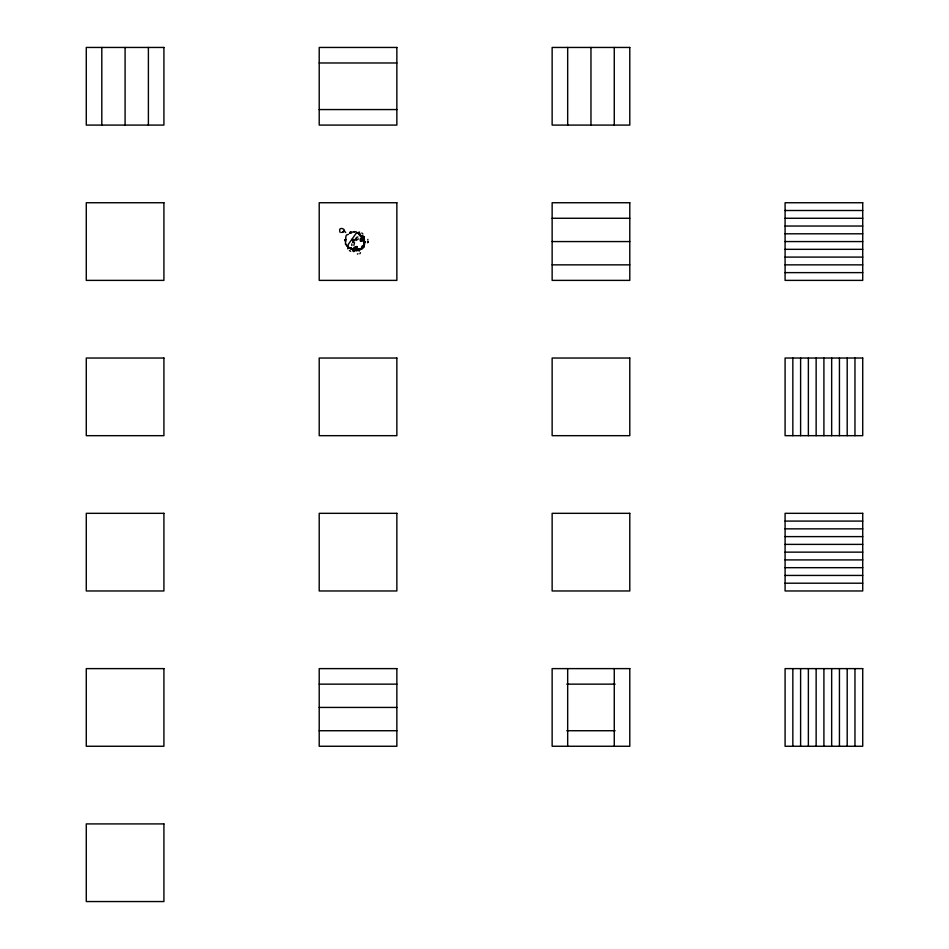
<?xml version="1.0" encoding="UTF-8"?>
<svg xmlns="http://www.w3.org/2000/svg" width="949" height="949" viewBox="0 0 949 949"><rect width="100%" height="100%" fill="white"/><g stroke="black" fill="none" stroke-linecap="round" stroke-linejoin="round"><path stroke-width="1.42" d="M358.698 250.512L363.692 245.921L364.036 242.398M353.823 245.411L354.546 242.624M364.025 236.633L361.545 235.933L364.06 236.894M360.834 238.27L364.108 238.27L361.723 238.709L361.178 241.283L362.767 239.16M353.977 248.508C354.819 256.479 357.417 240.204 356.8 249.421M364.333 239.931L364.108 241.343M362.127 247.499L363.811 247.369L364.867 241.758M345.507 243.62L345.626 244.569L345.365 239.231M355.543 249.516L353.977 248.84L354.06 247.891M360.798 249.279L362.743 247.986M362.221 239.065L362.838 239.824L361.937 240.595M364.274 242.517L363.396 240.904M363.989 243.347L363.787 241.39M356.148 249.101L354.831 249.433L355.638 247.701M347.797 246.254L347.737 248.78L349.22 247.701M368.248 241.449L367.927 242.22M368.366 241.485L367.643 242.778M353.455 251.26L352.233 249.16M367.904 239.362L367.678 240.014M356.705 246.586L354.368 247.215L354.416 248.958M352.696 242.41L356.065 238.401M356.622 248.14L355.484 249.54M355.946 247.582L356.954 246.74M345.661 244.201L347.975 247.179L351.64 248.78L348.639 247.618L348.01 245.744A25.065 14.318 -22.6 0 1 347.986 244.842L355.911 233.62A24.994 14.282 -87 0 1 356.765 233.288L358.734 233.264L360.845 235.696L356.148 231.841L350.359 232.244L349.884 233.11L350.169 232.114L351.569 233.098M354.274 248.199L354.297 249.065M361.533 249.065L364.119 246.42L364.06 245.233M361.557 238.875C359.956 237.262 359.505 241.509 361.178 241.283M362.779 239.207L362.293 238.863M363.586 245.91L363.87 246.479L364.214 245.672M360.478 252.731L359.861 253.751M343.455 231.307L342.138 232.434M361.106 249.279L361.664 248.899M353.728 251.651L352.826 250.37M362.162 248.579L362.245 247.843L361.783 248.353M365.59 241.948L365.151 242.6M361.818 248.496L362.221 247.879M353.408 249.492L353.894 248.721M359.825 250.168L359.125 251.129M363.574 245.957L364.013 245.364M362.755 238.638L363.645 237.535M363.182 245.993L363.87 245.388M362.174 247.903L362.909 247.547M356.029 240.512L358.414 238.887M364.333 245.091L364.523 244.534M345.958 237.914L345.792 237.772A8.992 2.1 32.3 0 1 345.697 237.499L346.326 235.103L348.497 234.284M357.405 249.421L359.22 249.706M361.189 238.365L362.02 238.092M358.01 253.751L357.393 254.083M360.537 241.26C362.352 241.117 363.586 237.214 361.154 238.709M349.742 233.003L351.154 232.232M363.787 236.562L362.743 236.277M361.154 238.152L362.138 238.816M358.058 249.943L356.8 250.631M344.665 239.931L346.124 239.373L344.665 239.931L346.065 240.916M357.168 232.932L359.529 232.03L359.019 233.786L357.524 232.707M357.987 249.623L359.908 249.148L359.03 249.516M355.958 238.757L356.61 238.401M354.523 231.615L353.93 231.663M363.028 241.129L363.633 241.722M353.823 251.366L352.352 249.006L354.072 251.438M361.83 248.211L363.752 245.483M356.326 237.487L357.927 236.977M356.978 250.833L355.009 250.5M364.179 237.084L361.415 236.123M341.996 232.458C349.552 230.227 336.871 224.699 340.193 232.529M319.208 62.978L396.86 62.978M319.208 109.562L396.86 109.562M785.084 210.5L862.724 210.5M552.14 218.27L629.792 218.27M785.084 218.27L862.724 218.27M785.084 226.04L862.724 226.04M785.084 233.798L862.724 233.798M552.14 241.568L629.792 241.568M785.084 241.568L862.724 241.568M785.084 249.326L862.724 249.326M785.084 257.096L862.724 257.096M552.14 264.854L629.792 264.854M785.084 264.854L862.724 264.854M785.084 272.624L862.724 272.624M785.084 521.084L862.724 521.084M785.084 528.854L862.724 528.854M785.084 536.612L862.724 536.612M785.084 544.382L862.724 544.382M785.084 552.14L862.724 552.14M785.084 559.91L862.724 559.91M785.084 567.68L862.724 567.68M785.084 575.438L862.724 575.438M785.084 583.208L862.724 583.208M319.208 684.146L396.86 684.146M566.79 684.146L615.142 684.146M319.208 707.432L396.86 707.432M319.208 730.73L396.86 730.73M566.79 730.73L615.142 730.73M362.743 246.206L361.901 246.23L362.174 247.013M350.276 247.784L348.805 247.642L350.561 248.543M361.308 236.289L362.506 236.467L361.545 235.933M362.779 247.736L363.621 246.538M349.73 248.33L351.688 248.662M349.73 248.448L351.486 248.78M355.994 249.457L357.275 249.717M348.366 247.345L352.008 248.555M359.185 249.623L357.536 249.029M358.01 249.421L358.936 249.729M360.264 234.759L358.829 233.407L360.762 236.123M349.944 247.63L351.64 248.519M357.643 249.421L358.615 249.931M349.398 250.56L350.715 251.295M351.771 239.717L353.455 240.714M361.889 238.958L362.494 239.385M355.068 248.65L355.661 249.077M359.695 233.976L360.75 235.779M352.364 238.875L353.87 240.133M361.771 232.991L362.898 233.976M352.103 249.35L352.921 250.085L352.352 249.006M363.479 241.129L364.286 241.865M345.721 232.469L343.918 230.714M359.197 234.486L360.596 235.791M358.39 233.098L359.695 234.367M363.597 241.485L364.214 242.244M362.957 239.563L363.633 240.678M359.896 234.012L360.786 235.542M359.113 234.154L359.73 235.672M363.597 238.282L364.582 240.026M344.855 240.073L345.104 240.821M351.806 243.917L351.865 245.601M854.966 358.034L854.966 435.674M854.966 668.618L854.966 746.258M847.196 358.034L847.196 435.674M847.196 668.618L847.196 746.258M839.438 358.034L839.438 435.674M839.438 668.618L839.438 746.258M831.668 358.034L831.668 435.674M831.668 668.618L831.668 746.258M823.91 358.034L823.91 435.674M823.91 668.618L823.91 746.258M816.14 358.034L816.14 435.674M816.14 668.618L816.14 746.258M808.37 358.034L808.37 435.674M808.37 668.618L808.37 746.258M800.612 358.034L800.612 435.674M800.612 668.618L800.612 746.258M792.842 358.034L792.842 435.674M792.842 668.618L792.842 746.258M614.264 47.45L614.264 125.09M614.264 668.618L614.264 746.258M590.966 47.45L590.966 125.09M567.68 47.45L567.68 125.09M567.68 668.618L567.68 746.258M148.388 47.45L148.388 125.09M125.09 47.45L125.09 125.09M101.804 47.45L101.804 125.09M352.992 242.422A6.643 6.536 -54.9 0 1 353.621 241.034M163.916 47.45L86.276 47.45L86.276 125.09L163.916 125.09L163.916 47.45M396.86 47.45L319.208 47.45L319.208 125.09L396.86 125.09L396.86 47.45M629.792 47.45L552.14 47.45L552.14 125.09L629.792 125.09L629.792 47.45M163.916 202.742L86.276 202.742L86.276 280.382L163.916 280.382L163.916 202.742M396.86 202.742L319.208 202.742L319.208 280.382L396.86 280.382L396.86 202.742M629.792 202.742L552.14 202.742L552.14 280.382L629.792 280.382L629.792 202.742M862.724 202.742L785.084 202.742L785.084 280.382L862.724 280.382L862.724 202.742M163.916 358.034L86.276 358.034L86.276 435.674L163.916 435.674L163.916 358.034M396.86 358.034L319.208 358.034L319.208 435.674L396.86 435.674L396.86 358.034M629.792 358.034L552.14 358.034L552.14 435.674L629.792 435.674L629.792 358.034M862.724 358.034L785.084 358.034L785.084 435.674L862.724 435.674L862.724 358.034M163.916 513.326L86.276 513.326L86.276 590.966L163.916 590.966L163.916 513.326M396.86 513.326L319.208 513.326L319.208 590.966L396.86 590.966L396.86 513.326M629.792 513.326L552.14 513.326L552.14 590.966L629.792 590.966L629.792 513.326M862.724 513.326L785.084 513.326L785.084 590.966L862.724 590.966L862.724 513.326M163.916 668.618L86.276 668.618L86.276 746.258L163.916 746.258L163.916 668.618M396.86 668.618L319.208 668.618L319.208 746.258L396.86 746.258L396.86 668.618M629.792 668.618L552.14 668.618L552.14 746.258L629.792 746.258L629.792 668.618M862.724 668.618L785.084 668.618L785.084 746.258L862.724 746.258L862.724 668.618M163.916 823.91L86.276 823.91L86.276 901.55L163.916 901.55L163.916 823.91M348.153 246.764L347.156 246.064L348.164 246.776"/></g></svg>
